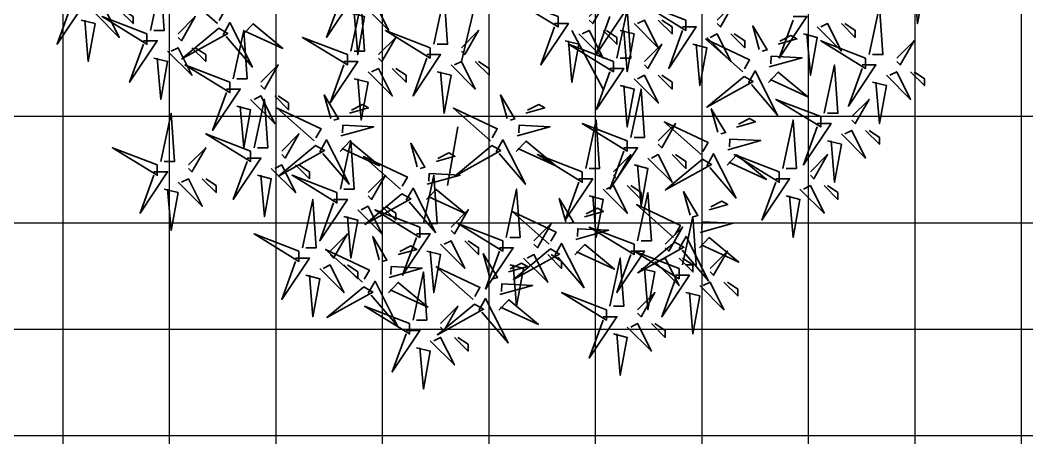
# Model space of a CAD drawing. Header units: millimetres. Extents: x 3675 to 7804, y -1257 to 3701.
# Drawn here: x 4476.1 to 4759.6, y 1876.4 to 1994.2 of the extents above; entities that cross this region are included whole.
import ezdxf

# ---------------------------------------------------------------- set-up
doc = ezdxf.new("R2010")
doc.units = ezdxf.units.MM
doc.layers.add('L-shrub', color=74, linetype='Continuous', lineweight=35)
doc.layers.add('L-tree', color=102, linetype='Continuous')
doc.layers.add('VS - Hachura', color=252, linetype='Continuous')

# ---------------------------------------------------------------- blocks, each defined once
blk = doc.blocks.new('autumn shrub')
at = {"layer": 'L-shrub', "color": 32}
for p, q in [((1.92, -13.45), (-15.39, -86.47)), ((46.17, -69.17), (63.49, -101.84)), ((-17.31, -122.97), (-23.09, -155.64))]:
    blk.add_line(p, q, dxfattribs=at)
at = {"layer": 'L-shrub', "color": 16}
for points in [[(-188.54, -69.17), (-182.77, -42.27), (-180.84, -69.17), (-186.61, -69.17)], [(-151.17, -65.36), (-171.76, -47.11), (-147.39, -58.66), (-150.22, -63.68)], [(-232.79, -53.8), (-225.09, -53.8), (-240.48, -76.86), (-232.79, -55.72)], [(38.48, -61.49), (13.47, -51.88), (38.48, -67.25), (38.48, -61.49)], [(-219.32, -59.57), (-205.85, -73.02), (-213.55, -57.64), (-217.4, -59.57)], [(-190.46, -71.09), (-215.47, -61.49), (-190.46, -76.86), (-190.46, -71.09)], [(-205.85, -57.64), (-198.16, -65.33), (-198.16, -61.49), (-203.93, -57.64)], [(-173.15, -71.09), (-163.53, -61.49), (-171.22, -74.94), (-173.15, -73.02)], [(71.18, -84.54), (76.95, -57.64), (78.88, -84.54), (73.11, -84.54)], [(-227.01, -63.41), (-219.32, -65.33), (-223.17, -86.47), (-225.09, -63.41)], [(-136.83, -71.23), (-131.38, -65.48), (-114.86, -79.21), (-135.89, -69.56)], [(-150.44, -67.98), (-171.09, -85.04), (-145.42, -70.81), (-150.44, -67.98)], [(-142.36, -96.07), (-136.59, -69.17), (-134.67, -96.07), (-140.44, -96.07)], [(-32.71, -78.78), (-57.72, -69.17), (-32.71, -84.54), (-32.71, -78.78)], [(-192.39, -74.94), (-184.69, -74.94), (-200.08, -98), (-192.39, -76.86)], [(113.51, -76.86), (121.2, -78.78), (117.35, -99.92), (115.43, -76.86)], [(-178.92, -80.7), (-165.45, -94.15), (-173.15, -78.78), (-176.99, -80.7)], [(-165.45, -78.78), (-157.76, -86.47), (-157.76, -82.62), (-163.53, -78.78)], [(-186.61, -84.54), (-178.92, -86.47), (-182.77, -107.6), (-184.69, -84.54)], [(-144.29, -98), (-169.3, -88.39), (-144.29, -103.76), (-144.29, -98)], [(-126.97, -98), (-117.35, -88.39), (-125.05, -101.84), (-126.97, -99.92)], [(-21.16, -88.39), (-7.7, -101.84), (-15.39, -86.47), (-19.24, -88.39)], [(144.39, -98.44), (148.17, -91.74), (160.69, -116.47), (146.06, -99.39)], [(-146.21, -101.84), (-138.52, -101.84), (-153.91, -124.9), (-146.21, -103.76)], [(-132.75, -107.6), (-119.28, -121.05), (-126.97, -105.68), (-130.82, -107.6)], [(-119.28, -105.68), (-111.58, -113.37), (-111.58, -109.52), (-117.35, -105.68)], [(-88.06, -118.23), (-91.71, -105.13), (-83.77, -118.44), (-86.39, -119.17)], [(10.05, -118.23), (6.41, -105.13), (14.35, -118.44), (11.73, -119.17)], [(-130.82, -134.5), (-125.05, -107.6), (-123.13, -134.5), (-128.9, -134.5)], [(-182.77, -142.19), (-176.99, -115.29), (-175.07, -142.19), (-180.84, -142.19)], [(-97.3, -130.69), (-117.89, -112.44), (-93.52, -123.99), (-96.35, -129.01)], [(76.95, -130.66), (51.94, -121.05), (76.95, -136.42), (76.95, -130.66)], [(-132.75, -136.42), (-157.76, -126.82), (-132.75, -142.19), (-132.75, -136.42)], [(-115.43, -136.42), (-105.81, -126.82), (-113.51, -140.27), (-115.43, -138.35)], [(-184.69, -144.11), (-209.7, -134.5), (-184.69, -149.87), (-184.69, -144.11)], [(-167.38, -144.11), (-157.76, -134.5), (-165.45, -147.95), (-167.38, -146.03)], [(-96.57, -133.31), (-117.23, -150.37), (-91.55, -136.14), (-96.57, -133.31)], [(-94.17, -136.87), (-90.39, -130.17), (-77.87, -154.9), (-92.49, -137.82)], [(-82.73, -157.56), (-76.95, -130.66), (-75.03, -157.56), (-80.8, -157.56)], [(-39.97, -145.13), (-43.61, -132.03), (-35.67, -145.34), (-38.29, -146.07)], [(1.55, -133.31), (-19.11, -150.37), (6.57, -136.14), (1.55, -133.31)], [(-49.2, -157.59), (-69.8, -139.35), (-45.42, -150.89), (-48.26, -155.91)], [(-29.49, -142.2), (-19.02, -139.27), (-22.36, -137.39), (-28.55, -140.52)], [(51.94, -147.95), (26.93, -138.35), (51.94, -153.72), (51.94, -147.95)], [(121.3, -144.56), (125.08, -137.85), (137.61, -162.59), (122.98, -145.5)], [(132.51, -144.25), (137.96, -138.49), (154.48, -152.23), (133.45, -142.57)], [(161.6, -147.95), (136.59, -138.35), (161.6, -153.72), (161.6, -147.95)], [(178.92, -147.95), (188.54, -138.35), (180.84, -151.8), (178.92, -149.87)], [(-134.67, -140.27), (-126.97, -140.27), (-142.36, -163.33), (-134.67, -142.19)], [(-121.2, -146.03), (-107.74, -159.48), (-115.43, -144.11), (-119.28, -146.03)], [(-107.74, -144.11), (-100.04, -151.8), (-100.04, -147.95), (-105.81, -144.11)], [(-186.61, -147.95), (-178.92, -147.95), (-194.31, -171.01), (-186.61, -149.87)], [(-128.9, -149.87), (-121.2, -151.8), (-125.05, -172.93), (-126.97, -149.87)], [(-84.65, -159.48), (-109.66, -149.87), (-84.65, -165.25), (-84.65, -159.48)], [(-67.33, -159.48), (-57.72, -149.87), (-65.41, -163.33), (-67.33, -161.4)], [(-36.55, -176.78), (-30.78, -149.87), (-28.86, -176.78), (-34.63, -176.78)], [(-34.43, -154.87), (-16.1, -149.75), (-33.27, -148.9), (-33.49, -153.2)], [(-173.15, -153.72), (-159.68, -167.17), (-167.38, -151.8), (-171.22, -153.72)], [(-159.68, -151.8), (-151.98, -159.48), (-151.98, -155.64), (-157.76, -151.8)], [(50.02, -151.8), (57.72, -151.8), (42.32, -174.85), (50.02, -153.72)], [(63.49, -157.56), (76.95, -171.01), (69.26, -155.64), (65.41, -157.56)], [(159.68, -151.8), (167.38, -151.8), (151.98, -174.85), (159.68, -153.72)], [(173.15, -157.56), (186.61, -171.01), (178.92, -155.64), (175.07, -157.56)], [(186.61, -155.64), (194.31, -163.33), (194.31, -159.48), (188.54, -155.64)], [(-180.84, -157.56), (-173.15, -159.48), (-176.99, -180.62), (-178.92, -157.56)], [(-48.47, -160.21), (-69.13, -177.27), (-43.45, -163.04), (-48.47, -160.21)], [(-34.87, -163.46), (-29.41, -157.71), (-12.89, -171.44), (-33.92, -161.79)], [(9.62, -184.46), (15.39, -157.56), (17.31, -184.46), (11.54, -184.46)], [(55.79, -161.4), (63.49, -163.33), (59.64, -184.46), (57.72, -161.4)], [(82.73, -186.38), (88.5, -159.48), (90.42, -186.38), (84.65, -186.38)], [(112.02, -172.03), (108.37, -158.93), (116.31, -172.24), (113.69, -172.97)], [(165.45, -161.4), (173.15, -163.33), (169.3, -184.46), (167.38, -161.4)], [(-86.57, -163.33), (-78.88, -163.33), (-94.27, -186.38), (-86.57, -165.25)], [(-73.11, -169.09), (-59.64, -182.54), (-67.33, -167.17), (-71.18, -169.09)], [(-59.64, -167.17), (-51.94, -174.85), (-51.94, -171.01), (-57.72, -167.17)], [(42.76, -175.87), (39.12, -162.77), (47.05, -176.08), (44.43, -176.81)], [(53.23, -172.94), (63.71, -170.02), (60.36, -168.13), (54.18, -171.27)], [(122.49, -169.1), (132.97, -166.17), (129.62, -164.29), (123.44, -167.43)], [(-80.8, -172.93), (-73.11, -174.85), (-76.95, -195.99), (-78.88, -172.93)], [(-38.48, -178.7), (-63.49, -169.09), (-38.48, -184.46), (-38.48, -178.7)], [(-21.16, -178.7), (-11.54, -169.09), (-19.24, -182.54), (-21.16, -180.62)], [(107.74, -199.83), (113.51, -172.93), (115.43, -199.83), (109.66, -199.83)], [(7.7, -186.38), (-17.31, -176.78), (7.7, -192.15), (7.7, -186.38)], [(25.01, -186.38), (34.63, -176.78), (26.93, -190.23), (25.01, -188.3)], [(80.8, -188.3), (55.79, -178.7), (80.8, -194.07), (80.8, -188.3)], [(98.12, -188.3), (107.74, -178.7), (100.04, -192.15), (98.12, -190.23)], [(117.55, -181.77), (135.88, -176.65), (118.71, -175.8), (118.49, -180.1)], [(-105.81, -192.15), (-130.82, -182.54), (-105.81, -197.91), (-105.81, -192.15)], [(-88.5, -192.15), (-78.88, -182.54), (-86.57, -195.99), (-88.5, -194.07)], [(-61.13, -197.01), (-64.77, -183.91), (-56.84, -197.22), (-59.46, -197.95)], [(-40.4, -182.54), (-32.71, -182.54), (-48.1, -205.6), (-40.4, -184.46)], [(48.29, -185.62), (66.62, -180.5), (49.45, -179.65), (49.24, -183.94)], [(105.91, -190.67), (109.69, -183.97), (122.21, -208.7), (107.59, -191.62)], [(117.12, -190.37), (122.57, -184.61), (139.09, -198.34), (118.06, -188.69)], [(-50.65, -194.08), (-40.18, -191.15), (-43.53, -189.27), (-49.71, -192.4)], [(-26.93, -188.3), (-13.47, -201.75), (-21.16, -186.38), (-25.01, -188.3)], [(-13.47, -186.38), (-5.77, -194.07), (-5.77, -190.23), (-11.54, -186.38)], [(5.77, -190.23), (13.47, -190.23), (-1.92, -213.28), (5.77, -192.15)], [(36.65, -194.52), (40.43, -187.81), (52.96, -212.55), (38.33, -195.46)], [(47.86, -194.21), (53.31, -188.45), (69.83, -202.19), (48.8, -192.53)], [(103.51, -187.11), (82.85, -204.17), (108.53, -189.94), (103.51, -187.11)], [(-107.74, -195.99), (-100.04, -195.99), (-115.43, -219.05), (-107.74, -197.91)], [(-70.36, -209.47), (-90.96, -191.23), (-66.58, -202.77), (-69.42, -207.79)], [(-34.63, -192.15), (-26.93, -194.07), (-30.78, -215.21), (-32.71, -192.15)], [(0.43, -206.61), (-3.21, -193.52), (4.73, -206.83), (2.11, -207.56)], [(34.25, -190.95), (13.6, -208.02), (39.27, -193.78), (34.25, -190.95)], [(19.24, -195.99), (32.71, -209.44), (25.01, -194.07), (21.16, -195.99)], [(32.71, -194.07), (40.4, -201.75), (40.4, -197.91), (34.63, -194.07)], [(67.33, -222.89), (73.11, -195.99), (75.03, -222.89), (69.26, -222.89)], [(78.88, -192.15), (86.57, -192.15), (71.18, -215.21), (78.88, -194.07)], [(105.81, -201.75), (80.8, -192.15), (105.81, -207.52), (105.81, -201.75)], [(92.34, -197.91), (105.81, -211.36), (98.12, -195.99), (94.27, -197.91)], [(105.81, -195.99), (113.51, -203.68), (113.51, -199.83), (107.74, -195.99)], [(123.13, -201.75), (132.75, -192.15), (125.05, -205.6), (123.13, -203.68)], [(-94.27, -201.75), (-80.8, -215.21), (-88.5, -199.83), (-92.34, -201.75)], [(-80.8, -199.83), (-73.11, -207.52), (-73.11, -203.68), (-78.88, -199.83)], [(-55.6, -206.75), (-37.27, -201.63), (-54.44, -200.78), (-54.65, -205.08)], [(-8.8, -219.08), (-29.4, -200.83), (-5.02, -212.37), (-7.86, -217.4)], [(10.91, -203.69), (21.38, -200.76), (18.04, -198.87), (11.85, -202.01)], [(11.54, -199.83), (19.24, -201.75), (15.39, -222.89), (13.47, -199.83)], [(84.65, -201.75), (92.34, -203.68), (88.5, -224.81), (86.57, -201.75)], [(-101.96, -205.6), (-94.27, -207.52), (-98.12, -228.66), (-100.04, -205.6)], [(-42.32, -230.58), (-36.55, -203.68), (-34.63, -230.58), (-40.4, -230.58)], [(-69.64, -212.09), (-90.29, -229.15), (-64.62, -214.92), (-69.64, -212.09)], [(-67.23, -215.65), (-63.45, -208.95), (-50.93, -233.68), (-65.56, -216.6)], [(-56.03, -215.34), (-50.58, -209.59), (-34.06, -223.32), (-55.09, -213.67)], [(5.97, -216.36), (24.3, -211.24), (7.13, -210.39), (6.91, -214.69)], [(117.35, -211.36), (130.82, -224.81), (123.13, -209.44), (119.28, -211.36)], [(130.82, -209.44), (138.52, -217.13), (138.52, -213.28), (132.75, -209.44)], [(-5.67, -225.26), (-1.89, -218.56), (10.63, -243.29), (-4, -226.2)], [(82.73, -224.81), (92.34, -215.21), (84.65, -228.66), (82.73, -226.73)], [(109.66, -215.21), (117.35, -217.13), (113.51, -238.26), (111.58, -215.21)], [(-44.25, -232.5), (-69.26, -222.89), (-44.25, -238.26), (-44.25, -232.5)], [(-26.93, -232.5), (-17.31, -222.89), (-25.01, -236.34), (-26.93, -234.42)], [(5.53, -224.95), (10.99, -219.19), (27.51, -232.93), (6.48, -223.28)], [(63.49, -228.66), (71.18, -228.66), (55.79, -251.71), (63.49, -230.58)], [(76.95, -234.42), (90.42, -247.87), (82.73, -232.5), (78.88, -234.42)], [(90.42, -232.5), (98.12, -240.18), (98.12, -236.34), (92.34, -232.5)], [(-46.17, -236.34), (-38.48, -236.34), (-53.87, -259.4), (-46.17, -238.26)], [(-32.71, -242.11), (-19.24, -255.56), (-26.93, -240.18), (-30.78, -242.11)], [(-19.24, -240.18), (-11.54, -247.87), (-11.54, -244.03), (-17.31, -240.18)], [(69.26, -238.26), (76.95, -240.18), (73.11, -261.32), (71.18, -238.26)], [(-40.4, -245.95), (-32.71, -247.87), (-36.55, -269.01), (-38.48, -245.95)]]:
    blk.add_lwpolyline(points, dxfattribs=at)
at = {"layer": 'L-shrub', "color": 22}
for points in [[(234.71, -42.27), (242.41, -44.19), (238.56, -65.33), (236.63, -42.27)], [(-82.73, -49.96), (-75.03, -49.96), (-90.42, -73.02), (-82.73, -51.88)], [(-30.78, -76.86), (-25.01, -49.96), (-23.09, -76.86), (-28.86, -76.86)], [(-69.26, -55.72), (-55.79, -69.17), (-63.49, -53.8), (-67.33, -55.72)], [(55.79, -61.49), (65.41, -51.88), (57.72, -65.33), (55.79, -63.41)], [(126.97, -63.41), (136.59, -53.8), (128.9, -67.25), (126.97, -65.33)], [(211.62, -82.62), (217.4, -55.72), (219.32, -82.62), (213.55, -82.62)], [(-76.95, -59.57), (-69.26, -61.49), (-73.11, -82.62), (-75.03, -59.57)], [(67.33, -59.57), (75.03, -59.57), (59.64, -82.62), (67.33, -61.49)], [(169.3, -61.49), (176.99, -61.49), (161.6, -84.54), (169.3, -63.41)], [(-148.04, -71.54), (-144.26, -64.84), (-131.73, -89.57), (-146.36, -72.49)], [(36.55, -65.33), (44.25, -65.33), (28.86, -88.39), (36.55, -67.25)], [(80.8, -65.33), (94.27, -78.78), (86.57, -63.41), (82.73, -65.33)], [(94.27, -63.41), (101.96, -71.09), (101.96, -67.25), (96.19, -63.41)], [(107.74, -67.25), (115.43, -67.25), (100.04, -90.31), (107.74, -69.17)], [(182.77, -67.25), (196.23, -80.7), (188.54, -65.33), (184.69, -67.25)], [(196.23, -65.33), (203.93, -73.02), (203.93, -69.17), (198.16, -65.33)], [(-15.39, -78.78), (-5.77, -69.17), (-13.47, -82.62), (-15.39, -80.7)], [(50.02, -71.09), (63.49, -84.54), (55.79, -69.17), (51.94, -71.09)], [(63.49, -69.17), (71.18, -76.86), (71.18, -73.02), (65.41, -69.17)], [(73.11, -69.17), (80.8, -71.09), (76.95, -92.23), (75.03, -69.17)], [(121.2, -73.02), (134.67, -86.47), (126.97, -71.09), (123.13, -73.02)], [(134.67, -71.09), (142.36, -78.78), (142.36, -74.94), (136.59, -71.09)], [(160.97, -76.87), (171.44, -73.94), (168.1, -72.06), (161.91, -75.19)], [(-78.88, -82.62), (-103.89, -73.02), (-78.88, -88.39), (-78.88, -82.62)], [(-61.56, -82.62), (-51.94, -73.02), (-59.64, -86.47), (-61.56, -84.54)], [(42.32, -74.94), (50.02, -76.86), (46.17, -98), (44.25, -74.94)], [(69.26, -86.47), (44.25, -76.86), (69.26, -92.23), (69.26, -86.47)], [(86.57, -86.47), (96.19, -76.86), (88.5, -90.31), (86.57, -88.39)], [(141.26, -92.26), (120.66, -74.02), (145.04, -85.56), (142.2, -90.58)], [(209.7, -84.54), (184.69, -74.94), (209.7, -90.31), (209.7, -84.54)], [(227.01, -84.54), (236.63, -74.94), (228.94, -88.39), (227.01, -86.47)], [(-34.63, -82.62), (-26.93, -82.62), (-42.32, -105.68), (-34.63, -84.54)], [(156.03, -89.54), (174.36, -84.42), (157.19, -83.57), (156.97, -87.87)], [(-80.8, -86.47), (-73.11, -86.47), (-88.5, -109.52), (-80.8, -88.39)], [(-7.7, -86.47), (0, -94.15), (0, -90.31), (-5.77, -86.47)], [(186.61, -115.29), (192.39, -88.39), (194.31, -115.29), (188.54, -115.29)], [(207.78, -88.39), (215.47, -88.39), (200.08, -111.45), (207.78, -90.31)], [(-67.33, -92.23), (-53.87, -105.68), (-61.56, -90.31), (-65.41, -92.23)], [(-53.87, -90.31), (-46.17, -98), (-46.17, -94.15), (-51.94, -90.31)], [(-28.86, -92.23), (-21.16, -94.15), (-25.01, -115.29), (-26.93, -92.23)], [(67.33, -90.31), (75.03, -90.31), (59.64, -113.37), (67.33, -92.23)], [(80.8, -96.07), (94.27, -109.52), (86.57, -94.15), (82.73, -96.07)], [(94.27, -94.15), (101.96, -101.84), (101.96, -98), (96.19, -94.15)], [(141.99, -94.88), (121.33, -111.94), (147.01, -97.71), (141.99, -94.88)], [(155.59, -98.13), (161.05, -92.38), (177.57, -106.11), (156.54, -96.46)], [(221.24, -94.15), (234.71, -107.6), (227.01, -92.23), (223.17, -94.15)], [(234.71, -92.23), (242.41, -99.92), (242.41, -96.07), (236.63, -92.23)], [(-75.03, -96.07), (-67.33, -98), (-71.18, -119.13), (-73.11, -96.07)], [(73.11, -99.92), (80.8, -101.84), (76.95, -122.97), (75.03, -99.92)], [(-140.44, -111.45), (-132.75, -113.37), (-136.59, -134.5), (-138.52, -111.45)], [(-77.59, -115.3), (-67.11, -112.37), (-70.46, -110.49), (-76.64, -113.62)], [(20.53, -115.3), (31, -112.37), (27.66, -110.49), (21.47, -113.62)], [(184.69, -117.21), (159.68, -107.6), (184.69, -122.97), (184.69, -117.21)], [(202, -117.21), (211.62, -107.6), (203.93, -121.05), (202, -119.13)], [(0.82, -130.69), (-19.78, -112.44), (4.6, -123.99), (1.76, -129.01)], [(127.41, -125.91), (123.77, -112.81), (131.7, -126.12), (129.08, -126.86)], [(-82.53, -127.97), (-64.2, -122.85), (-81.37, -122), (-81.59, -126.3)], [(15.59, -127.97), (33.92, -122.85), (16.75, -122), (16.53, -126.3)], [(53.87, -146.03), (59.64, -119.13), (61.56, -146.03), (55.79, -146.03)], [(94.27, -130.66), (103.89, -121.05), (96.19, -134.5), (94.27, -132.58)], [(118.17, -138.37), (97.58, -120.13), (121.95, -131.67), (119.12, -136.7)], [(182.77, -121.05), (190.46, -121.05), (175.07, -144.11), (182.77, -122.97)], [(196.23, -126.82), (209.7, -140.27), (202, -124.9), (198.16, -126.82)], [(209.7, -124.9), (217.4, -132.58), (217.4, -128.74), (211.62, -124.9)], [(-82.96, -136.56), (-77.51, -130.81), (-60.99, -144.54), (-82.02, -134.89)], [(3.95, -136.87), (7.73, -130.17), (20.25, -154.9), (5.62, -137.82)], [(15.15, -136.56), (20.61, -130.81), (37.13, -144.54), (16.1, -134.89)], [(75.03, -134.5), (82.73, -134.5), (67.33, -157.56), (75.03, -136.42)], [(132.94, -135.66), (151.27, -130.54), (134.1, -129.69), (133.89, -133.98)], [(69.26, -147.95), (78.88, -138.35), (71.18, -151.8), (69.26, -149.87)], [(88.5, -140.27), (101.96, -153.72), (94.27, -138.35), (90.42, -140.27)], [(101.96, -138.35), (109.66, -146.03), (109.66, -142.19), (103.89, -138.35)], [(80.8, -144.11), (88.5, -146.03), (84.65, -167.17), (82.73, -144.11)], [(118.9, -140.99), (98.25, -158.06), (123.92, -143.83), (118.9, -140.99)], [(76.95, -155.64), (84.65, -163.33), (84.65, -159.48), (78.88, -155.64)], [(-46.07, -163.77), (-42.29, -157.07), (-29.77, -181.8), (-44.4, -164.72)], [(-103.89, -190.23), (-98.12, -163.33), (-96.19, -190.23), (-101.96, -190.23)], [(102.78, -184.49), (82.19, -166.25), (106.56, -177.79), (103.73, -182.81)], [(33.52, -188.33), (12.93, -170.09), (37.3, -181.63), (34.47, -186.66)], [(103.89, -205.6), (111.58, -205.6), (96.19, -228.66), (103.89, -207.52)], [(65.41, -224.81), (40.4, -215.21), (65.41, -230.58), (65.41, -224.81)], [(-8.07, -221.7), (-28.73, -238.76), (-3.05, -224.53), (-8.07, -221.7)]]:
    blk.add_lwpolyline(points, dxfattribs=at)
at = {"layer": 'L-shrub', "color": 40}
for points in [[(-76.95, -80.7), (-71.18, -53.8), (-69.26, -80.7), (-75.03, -80.7)], [(109.66, -63.41), (84.65, -53.8), (109.66, -69.17), (109.66, -63.41)], [(150.49, -79.8), (146.85, -66.7), (154.79, -80.01), (152.17, -80.74)], [(175.07, -71.09), (182.77, -73.02), (178.92, -94.15), (176.99, -71.09)], [(213.55, -98), (221.24, -99.92), (217.4, -121.05), (215.47, -98)], [(78.88, -128.74), (84.65, -101.84), (86.57, -128.74), (80.8, -128.74)], [(137.88, -122.99), (148.36, -120.06), (145.01, -118.17), (138.83, -121.31)], [(163.53, -146.03), (169.3, -119.13), (171.22, -146.03), (165.45, -146.03)], [(188.54, -130.66), (196.23, -132.58), (192.39, -153.72), (190.46, -130.66)]]:
    blk.add_lwpolyline(points, dxfattribs=at)

msp = doc.modelspace()

# ---------------------------------------------------------------- hatches: boundary and pattern name
at = {"layer": 'VS - Hachura', "true_color": 0x636466}
h = msp.add_hatch(color=251, dxfattribs=at)
h.dxf.hatch_style = 1
h.paths.add_polyline_path([(7278.14, 3497.08), (3978.14, 3497.08), (3978.14, 1697.08), (7278.14, 1697.08)])
h.paths.add_polyline_path([(4008.14, 3467.08), (5148.14, 3467.08), (5148.14, 3182.08), (5193.14, 3182.08), (5193.14, 3452.08), (5493.14, 3452.08), (5493.14, 3182.08), (5583.14, 3182.08), (5583.14, 3197.08), (5508.14, 3197.08), (5508.14, 3452.08), (5748.14, 3452.08), (5748.14, 3197.08), (5673.14, 3197.08), (5673.14, 3182.08), (5763.14, 3182.08), (5763.14, 3452.08), (6063.14, 3452.08), (6063.14, 3392.08), (6108.14, 3392.08), (6108.14, 3467.08), (7248.14, 3467.08), (7248.14, 1727.08), (6108.14, 1727.08), (6108.14, 2012.08), (6063.14, 2012.08), (6063.14, 1742.08), (5763.14, 1742.08), (5763.14, 2012.08), (5673.14, 2012.08), (5673.14, 1997.08), (5748.14, 1997.08), (5748.14, 1742.08), (5508.14, 1742.08), (5508.14, 1997.08), (5583.14, 1997.08), (5583.14, 2012.08), (5493.14, 2012.08), (5493.14, 1742.08), (5193.14, 1742.08), (5193.14, 2012.08), (5148.14, 2012.08), (5148.14, 1727.08), (4008.14, 1727.08)], flags=16)
h.paths.add_polyline_path([(4878.14, 3017.08), (4878.14, 3377.08), (4908.14, 3377.08), (4908.14, 3047.08), (5148.14, 3047.08), (5148.14, 3107.08), (5193.14, 3107.08), (5193.14, 3047.08), (5493.14, 3047.08), (5493.14, 3107.08), (5508.14, 3107.08), (5508.14, 3017.08)], flags=0)
h.paths.add_polyline_path([(4878.14, 2177.08), (5148.14, 2177.08), (5508.14, 2177.08), (5508.14, 2087.08), (5493.14, 2087.08), (5493.14, 2147.08), (5193.14, 2147.08), (5193.14, 2087.08), (5148.14, 2087.08), (5148.14, 2147.08), (4908.14, 2147.08), (4908.14, 1817.08), (4878.14, 1817.08)], flags=0)
h.paths.add_polyline_path([(5748.14, 3017.08), (5748.14, 3107.08), (5763.14, 3107.08), (5763.14, 3047.08), (6063.14, 3047.08), (6063.14, 3107.08), (6108.14, 3107.08), (6108.14, 3047.08), (6378.14, 3047.08), (6378.14, 3377.08), (6408.14, 3377.08), (6408.14, 3047.08), (7128.14, 3047.08), (7128.14, 3107.08), (7158.14, 3107.08), (7158.14, 3047.08), (7158.14, 3017.08)], flags=0)
h.paths.add_polyline_path([(5748.14, 2177.08), (7158.14, 2177.08), (7158.14, 2147.08), (7158.14, 2087.08), (7128.14, 2087.08), (7128.14, 2147.08), (6408.14, 2147.08), (6408.14, 1817.08), (6378.14, 1817.08), (6378.14, 2147.08), (6108.14, 2147.08), (6108.14, 2087.08), (6063.14, 2087.08), (6063.14, 2147.08), (5763.14, 2147.08), (5763.14, 2087.08), (5748.14, 2087.08)], flags=0)
h = msp.add_hatch(color=251, dxfattribs=at)
h.dxf.hatch_style = 1
h.paths.add_polyline_path([(5508.14, 2177.08), (4878.14, 2177.08), (4878.14, 1817.08), (4908.14, 1817.08), (4908.14, 2147.08), (5148.14, 2147.08), (5148.14, 2087.08), (5193.14, 2087.08), (5193.14, 2147.08), (5493.14, 2147.08), (5493.14, 2087.08), (5508.14, 2087.08)], flags=0)
h.paths.add_polyline_path([(7158.14, 2177.08), (5748.14, 2177.08), (5748.14, 2087.08), (5763.14, 2087.08), (5763.14, 2147.08), (6063.14, 2147.08), (6063.14, 2087.08), (6108.14, 2087.08), (6108.14, 2147.08), (6378.14, 2147.08), (6378.14, 1817.08), (6408.14, 1817.08), (6408.14, 2147.08), (7128.14, 2147.08), (7128.14, 2087.08), (7158.14, 2087.08), (7158.14, 2147.08)], flags=0)
h.paths.add_polyline_path([(7278.14, 3497.08), (3978.14, 3497.08), (3978.14, 1697.08), (7278.14, 1697.08)])
h.paths.add_polyline_path([(7158.14, 3017.08), (7158.14, 3047.08), (7158.14, 3107.08), (7128.14, 3107.08), (7128.14, 3047.08), (6408.14, 3047.08), (6408.14, 3377.08), (6378.14, 3377.08), (6378.14, 3047.08), (6108.14, 3047.08), (6108.14, 3107.08), (6063.14, 3107.08), (6063.14, 3047.08), (5763.14, 3047.08), (5763.14, 3107.08), (5748.14, 3107.08), (5748.14, 3017.08)], flags=0)
h.paths.add_polyline_path([(6108.14, 3467.08), (6108.14, 3392.08), (6063.14, 3392.08), (6063.14, 3452.08), (5763.14, 3452.08), (5763.14, 3182.08), (5673.14, 3182.08), (5673.14, 3197.08), (5748.14, 3197.08), (5748.14, 3452.08), (5508.14, 3452.08), (5508.14, 3197.08), (5583.14, 3197.08), (5583.14, 3182.08), (5493.14, 3182.08), (5493.14, 3452.08), (5193.14, 3452.08), (5193.14, 3182.08), (5148.14, 3182.08), (5148.14, 3467.08), (4008.14, 3467.08), (4008.14, 1727.08), (5148.14, 1727.08), (5148.14, 2012.08), (5193.14, 2012.08), (5193.14, 1742.08), (5493.14, 1742.08), (5493.14, 2012.08), (5583.14, 2012.08), (5583.14, 1997.08), (5508.14, 1997.08), (5508.14, 1742.08), (5748.14, 1742.08), (5748.14, 1997.08), (5673.14, 1997.08), (5673.14, 2012.08), (5763.14, 2012.08), (5763.14, 1742.08), (6063.14, 1742.08), (6063.14, 2012.08), (6108.14, 2012.08), (6108.14, 1727.08), (7248.14, 1727.08), (7248.14, 3467.08)], flags=16)
h.paths.add_polyline_path([(7158.14, 2177.08), (7158.14, 2147.08), (7158.14, 2087.08), (7128.14, 2087.08), (7128.14, 2147.08), (6408.14, 2147.08), (6408.14, 1817.08), (6378.14, 1817.08), (6378.14, 2147.08), (6108.14, 2147.08), (6108.14, 2087.08), (6063.14, 2087.08), (6063.14, 2147.08), (5763.14, 2147.08), (5763.14, 2087.08), (5748.14, 2087.08), (5748.14, 2177.08)], flags=0)
h.paths.add_polyline_path([(5508.14, 3017.08), (4878.14, 3017.08), (4878.14, 3377.08), (4908.14, 3377.08), (4908.14, 3047.08), (5148.14, 3047.08), (5148.14, 3107.08), (5193.14, 3107.08), (5193.14, 3047.08), (5493.14, 3047.08), (5493.14, 3107.08), (5508.14, 3107.08)], flags=0)
h.paths.add_polyline_path([(5508.14, 2177.08), (5508.14, 2087.08), (5493.14, 2087.08), (5493.14, 2147.08), (5193.14, 2147.08), (5193.14, 2087.08), (5148.14, 2087.08), (5148.14, 2147.08), (4908.14, 2147.08), (4908.14, 1817.08), (4878.14, 1817.08), (4878.14, 2177.08), (5148.14, 2177.08)], flags=0)
h.paths.add_polyline_path([(4908.14, 3377.08), (4878.14, 3377.08), (4878.14, 3017.08), (5508.14, 3017.08), (5508.14, 3107.08), (5493.14, 3107.08), (5493.14, 3047.08), (5193.14, 3047.08), (5193.14, 3107.08), (5148.14, 3107.08), (5148.14, 3047.08), (4908.14, 3047.08)], flags=0)
h = msp.add_hatch(dxfattribs=at)
h.set_pattern_fill('_USER', color=251, scale=30, angle=90, double=1, pattern_type=0)
h.set_pattern_definition([(90, (7248.142, 1727.08), (-30, 2e-15), []), (180, (7248.142, 1727.08), (-4e-15, -30), [])])
h.paths.add_polyline_path([(7248.14, 3467.08), (6108.14, 3467.08), (6108.14, 3392.08), (6063.14, 3392.08), (5838.14, 3392.08), (5838.14, 3182.08), (5763.14, 3182.08), (5673.14, 3182.08), (5673.14, 3197.08), (5688.14, 3197.08), (5688.14, 3362.08), (5568.14, 3362.08), (5568.14, 3197.08), (5583.14, 3197.08), (5583.14, 3182.08), (5493.14, 3182.08), (5493.14, 3452.08), (5193.14, 3452.08), (5193.14, 3182.08), (5148.14, 3182.08), (5148.14, 3467.08), (4338.14, 3467.08), (4338.14, 1727.08), (5148.14, 1727.08), (5148.14, 2012.08), (5193.14, 2012.08), (5193.14, 1742.08), (5493.14, 1742.08), (5493.14, 2012.08), (5583.14, 2012.08), (5583.14, 1997.08), (5568.14, 1997.08), (5568.14, 1832.08), (5688.14, 1832.08), (5688.14, 1997.08), (5673.14, 1997.08), (5673.14, 2012.08), (5763.14, 2012.08), (5763.14, 1742.08), (6063.14, 1742.08), (6063.14, 2012.08), (6108.14, 2012.08), (6108.14, 1727.08), (7248.14, 1727.08)])
h.paths.add_polyline_path([(5508.14, 3017.08), (4878.14, 3017.08), (4878.14, 3377.08), (4908.14, 3377.08), (4908.14, 3107.08), (5148.14, 3107.08), (5193.14, 3107.08), (5493.14, 3107.08), (5508.14, 3107.08)], flags=16)
h.paths.add_polyline_path([(5748.14, 3017.08), (5748.14, 3107.08), (5763.14, 3107.08), (6063.14, 3107.08), (6108.14, 3107.08), (6378.14, 3107.08), (6378.14, 3377.08), (6408.14, 3377.08), (6408.14, 3107.08), (7128.14, 3107.08), (7158.14, 3107.08), (7158.14, 3047.08), (7158.14, 3017.08)], flags=16)
h.paths.add_polyline_path([(5508.14, 2177.08), (5508.14, 2087.08), (5493.14, 2087.08), (5193.14, 2087.08), (5148.14, 2087.08), (4908.14, 2087.08), (4908.14, 1817.08), (4878.14, 1817.08), (4878.14, 2177.08), (5148.14, 2177.08)], flags=16)
h.paths.add_polyline_path([(5748.14, 2177.08), (7158.14, 2177.08), (7158.14, 2147.08), (7158.14, 2087.08), (7128.14, 2087.08), (6408.14, 2087.08), (6408.14, 1817.08), (6378.14, 1817.08), (6378.14, 2087.08), (6108.14, 2087.08), (6063.14, 2087.08), (5763.14, 2087.08), (5748.14, 2087.08)], flags=16)
h.paths.add_polyline_path([(4638.14, 2747.08), (4578.14, 2747.08), (4578.14, 2807.08), (4638.14, 2807.08)], flags=16)
h.paths.add_polyline_path([(4638.14, 2447.08), (4638.14, 2387.08), (4578.14, 2387.08), (4578.14, 2447.08)], flags=16)
h.paths.add_polyline_path([(6588.14, 2747.08), (6588.14, 2807.08), (6648.14, 2807.08), (6648.14, 2747.08)], flags=16)
h.paths.add_polyline_path([(6588.14, 2447.08), (6648.14, 2447.08), (6648.14, 2387.08), (6588.14, 2387.08)], flags=16)
h.paths.add_polyline_path([(4638.14, 3137.08), (4578.14, 3137.08), (4578.14, 3197.08), (4638.14, 3197.08)], flags=16)
h.paths.add_polyline_path([(4638.14, 2057.08), (4638.14, 1997.08), (4578.14, 1997.08), (4578.14, 2057.08)], flags=16)
h.paths.add_polyline_path([(6978.14, 2747.08), (6978.14, 2807.08), (7038.14, 2807.08), (7038.14, 2747.08)], flags=16)
h.paths.add_polyline_path([(6978.14, 2447.08), (7038.14, 2447.08), (7038.14, 2387.08), (6978.14, 2387.08)], flags=16)

# ---------------------------------------------------------------- block references
at = {"layer": 'L-tree', "linetype": 'Continuous', "xscale": 0.5059270688407183, "yscale": 0.5059270688407183, "zscale": 0.5059270688407183}
msp.add_blockref('autumn shrub', (4608.14, 2026.3), dxfattribs=at)

doc.saveas('drawing.dxf')
